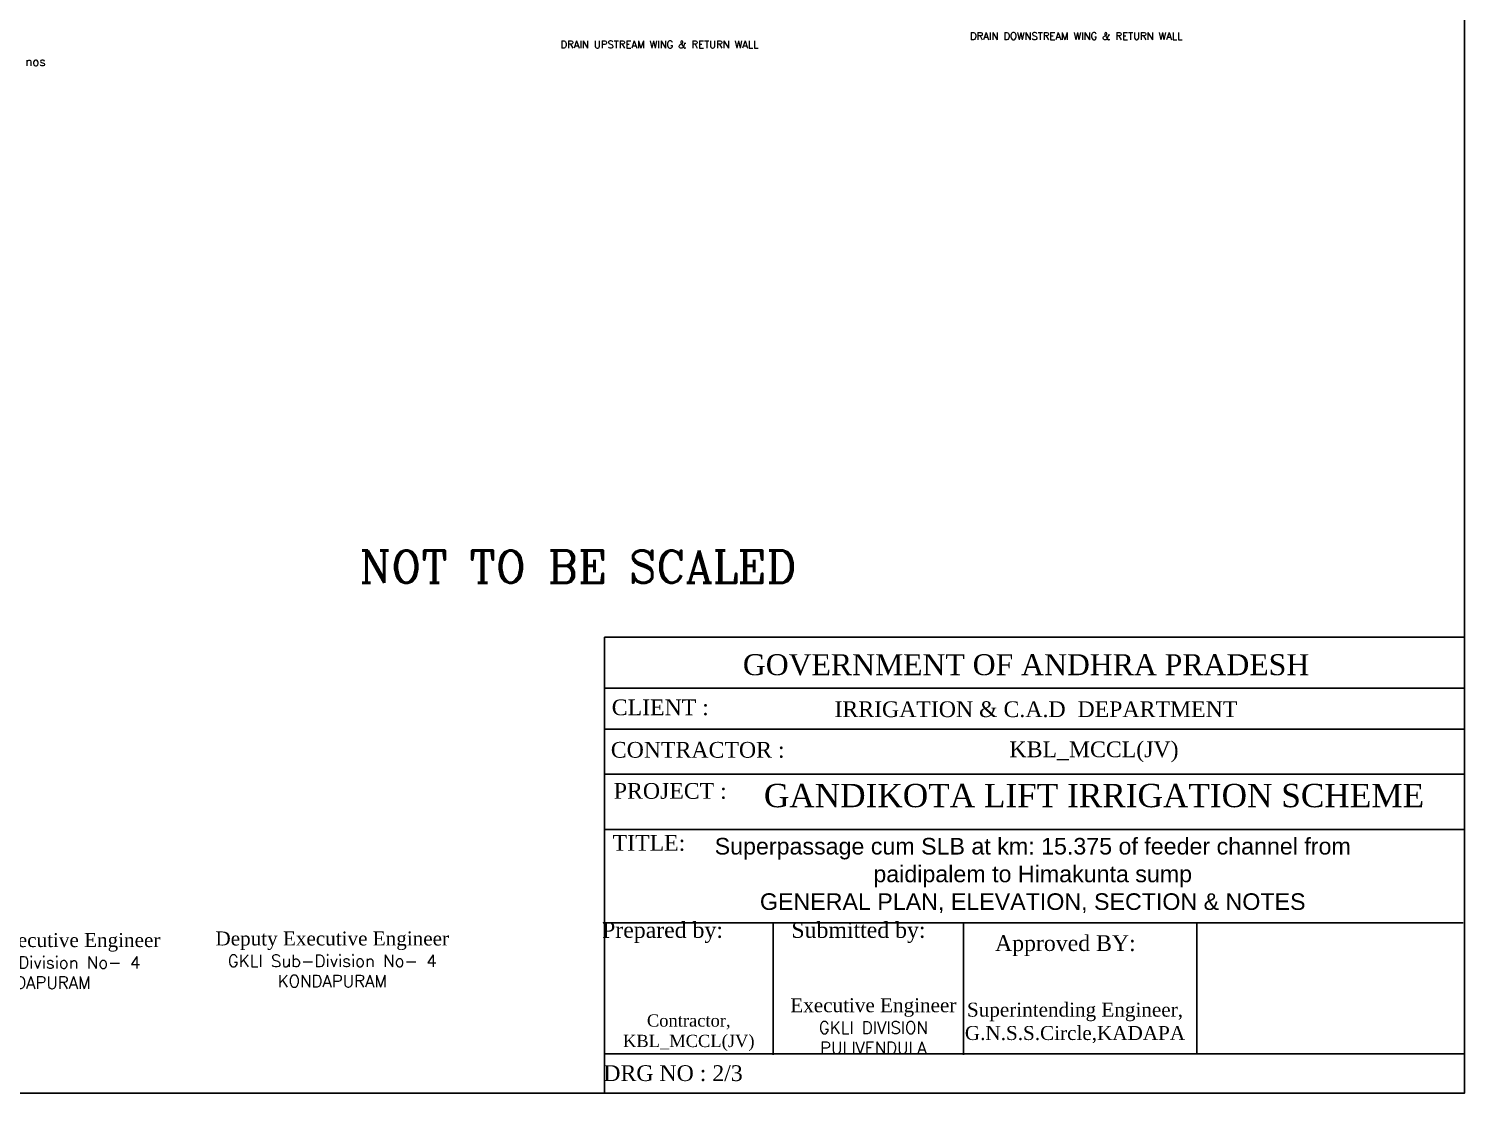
# Model space of a CAD drawing. Header units: inches. Extents: x 52682 to 53462, y 80994 to 81489.
# Drawn here: x 53153.9 to 53461.8, y 80993.9 to 81222.1 of the extents above; entities that cross this region are included whole.
import ezdxf

# ---------------------------------------------------------------- set-up
doc = ezdxf.new("R2010")
doc.units = ezdxf.units.IN
doc.header["$MEASUREMENT"] = 0
doc.styles.add('RC', font='romanc.shx')
doc.styles.get("Standard").update_dxf_attribs({"font": 'romans.shx'})

msp = doc.modelspace()

# ---------------------------------------------------------------- linework, layer by layer
at = {"color": 0}
for p, q in [((53277.332, 81091.71), (53461.655, 81091.71)), ((53277.332, 81080.775), (53461.655, 81080.775)), ((53277.332, 81071.951), (53461.655, 81071.951)), ((53277.332, 81062.362), (53461.655, 81062.362)), ((53277.332, 81050.483), (53461.655, 81050.483)), ((53461.401, 81030.464), (53277.052, 81030.464)), ((53313.489, 81030.466), (53313.489, 81002.151)), ((53354.274, 81030.466), (53354.274, 81002.151))]:
    msp.add_line(p, q, dxfattribs=at)
for p, q in [((53404.266, 81030.486), (53404.266, 81002.386)), ((53277.31, 81002.358), (53461.838, 81002.358))]:
    msp.add_line(p, q)
msp.add_lwpolyline([(52682.478, 81489.155), (53461.655, 81489.155), (53461.655, 80993.934), (52682.478, 80993.934)], close=True)
msp.add_lwpolyline([(53277.332, 81091.71), (53461.655, 81091.71), (53461.655, 80993.934), (53277.332, 80993.934)], close=True, dxfattribs=at)

# ---------------------------------------------------------------- texts
at = {"color": 0, "style": 'RC'}
for s, p in [('DRAIN DOWNSTREAM WING & RETURN WALL', (53355.67, 81219.778)), ('DRAIN UPSTREAM WING & RETURN WALL', (53267.89, 81217.972))]:
    msp.add_text(s, height=1.575, dxfattribs=at).set_placement(p)
at = {"style": 'RC'}
msp.add_text('NOT TO BE SCALED', height=6.875, dxfattribs=at).set_placement((53224.796, 81103.38))
at = {"insert": (53142.514, 81215.993), "char_height": 1.8281, "width": 29.44893, "attachment_point": 1}
msp.add_mtext('16mm6 nos', dxfattribs=at)
at = {"color": 0, "attachment_point": 5}
for s, insert, char_height in [('{\\fTimes New Roman|b0|i0|c0|p18;GOVERNMENT OF ANDHRA PRADESH}', (53367.67, 81085.756), 4.5), ('{\\fTimes New Roman|b0|i0|c0|p18;CLIENT :}', (53289.26, 81076.627), 3.375), ('{\\fTimes New Roman|b0|i0|c0|p18;IRRIGATION & C.A.D  DEPARTMENT}', (53369.791, 81076.225), 3.375), ('{\\fTimes New Roman|b0|i0|c0|p18;CONTRACTOR :}', (53297.281, 81067.518), 3.375), ('{\\fTimes New Roman|b0|i0|c0|p18;KBL_MCCL(JV)}', (53382.245, 81067.117), 3.375), ('{\\fTimes New Roman|b0|i0|c0|p18;PROJECT :}', (53291.409, 81058.709), 3.375), ('{\\fTimes New Roman|b0|i0|c0|p18;\\H1.481x;GANDIKOTA LIFT IRRIGATION SCHEME \\Fromans.shx|c0;}', (53382.245, 81057.719), 3.375), ('{\\fTimes New Roman|b0|i0|c0|p18;TITLE:}', (53286.834, 81047.572), 3.375), ('{\\fTimes New Roman|b0|i0|c0|p18;\\P\\fArial|b0|i0|c0|p34;Superpassage cum SLB at km: 15.375 of feeder channel from \\Ppaidipalem to Himakunta sump\\PGENERAL PLAN, ELEVATION, SECTION & NOTES}', (53369.109, 81043.593), 3.5625), ('{\\fTimes New Roman|b0|i0|c0|p18;Prepared by:}', (53289.742, 81028.381), 3.375), ('{\\fTimes New Roman|b0|i0|c0|p18;Submitted by:}', (53331.749, 81028.381), 3.375), ('{\\fTimes New Roman|b0|i0|c0|p18;\\H1.154x;\\PAssistant Executive Engineer\\P}GKLI Sub-Division No- 4\\PKONDAPURAM', (53155.422, 81024.808), 2.6), ('{\\fTimes New Roman|b0|i0|c0|p18;\\H1.154x;\\PDeputy Executive Engineer\\P}GKLI Sub-Division No- 4\\PKONDAPURAM', (53218.94, 81025.15), 2.6), ('{\\fTimes New Roman|b0|i0|c0|p18;Approved BY:}', (53376.105, 81025.571), 3.375), ('{\\fTimes New Roman|b0|i0|c0|p18;\\H1.154x;\\PExecutive Engineer\\P}GKLI DIVISION\\PPULIVENDULA', (53334.941, 81010.837), 2.6), ('{\\fTimes New Roman|b0|i0|c0|p18;\\H1.154x;\\PSuperintending Engineer,\\PG.N.S.S.Circle,KADAPA}', (53378.169, 81011.505), 2.6), ('{\\fTimes New Roman|b0|i0|c0|p18;\\PContractor,\\PKBL_MCCL(JV)}', (53295.367, 81009.103), 2.625), ('{\\fTimes New Roman|b0|i0|c0|p18;DRG NO : 2/3}', (53291.992, 80998.212), 3.375)]:
    msp.add_mtext(s, dxfattribs=dict(at, insert=insert, char_height=char_height))

doc.saveas('drawing.dxf')
